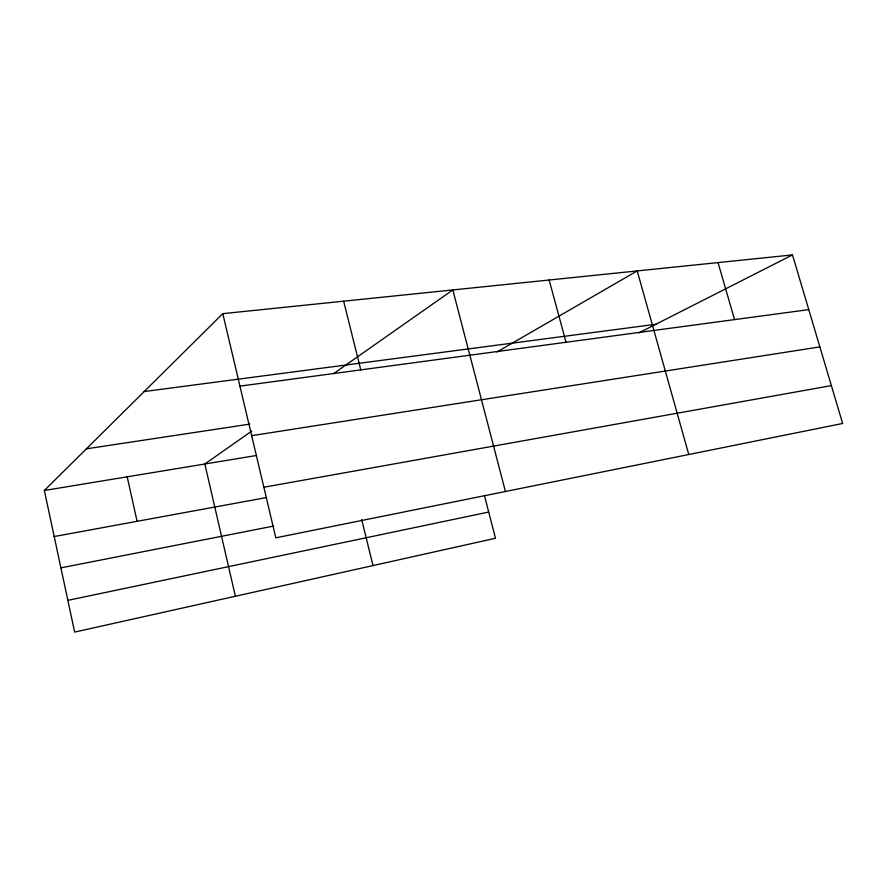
<?xml version="1.0" encoding="UTF-8"?>
<svg xmlns="http://www.w3.org/2000/svg" width="887" height="887" viewBox="0 0 887 887"><rect width="100%" height="100%" fill="white"/><g stroke="black" fill="none" stroke-linecap="round" stroke-linejoin="round"><path stroke-width="1.33" d="M484.402 495.412L495.5 538.265L74.652 632.087L44.35 490.489L222.803 313.654L792.49 254.913L842.65 423.476L275.813 537.821L222.803 313.654M251.72 431.104L204.842 464.012L235.388 596.252M333.59 373.627L452.813 289.938L505.435 491.509M496.997 351.973L637.21 270.923L688.767 454.521M638.751 332.947L792.49 254.913M67.855 600.355L488.715 512.043M60.904 567.868L273.684 526.058M54.207 536.546L266.555 497.54M263.849 487.24L831.385 385.612M44.35 490.489L256.609 455.463M251.664 435.672L819.865 346.895M86.383 448.833L249.901 424.108M239.945 386.133L808.767 309.618M144.204 391.544L655.826 324.276M718.038 262.585L734.547 319.608M549.142 280.004L566.039 342.271M343.646 301.192L360.776 369.879M361.708 519.627L372.995 565.573M127.196 476.818L137.097 521.312"/></g></svg>
